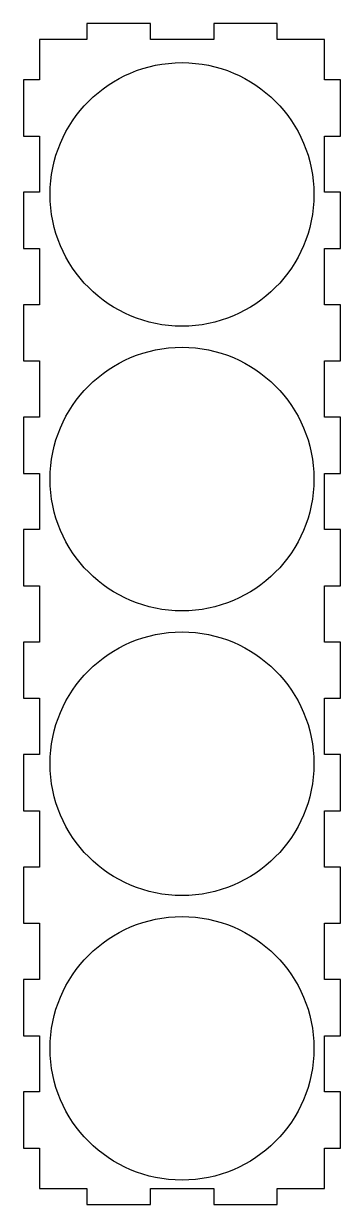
# Model space of a CAD drawing. Header units: millimetres. Extents: x -40 to 20, y 43 to 267.
import ezdxf

# ---------------------------------------------------------------- set-up
doc = ezdxf.new("R2010")
doc.units = ezdxf.units.MM

msp = doc.modelspace()

# ---------------------------------------------------------------- linework, layer by layer
msp.add_lwpolyline([(-37.44, 255.95), (-40.44, 255.95), (-40.44, 245.28), (-37.44, 245.28), (-37.44, 234.62), (-40.44, 234.62), (-40.44, 223.95), (-37.44, 223.95), (-37.44, 213.28), (-40.44, 213.28), (-40.44, 202.62), (-37.44, 202.62), (-37.44, 191.95), (-40.44, 191.95), (-40.44, 181.28), (-37.44, 181.28), (-37.44, 170.62), (-40.44, 170.62), (-40.44, 159.95), (-37.44, 159.95), (-37.44, 149.28), (-40.44, 149.28), (-40.44, 138.62), (-37.44, 138.62), (-37.44, 127.95), (-40.44, 127.95), (-40.44, 117.28), (-37.44, 117.28), (-37.44, 106.62), (-40.44, 106.62), (-40.44, 95.95), (-37.44, 95.95), (-37.44, 85.28), (-40.44, 85.28), (-40.44, 74.62), (-37.44, 74.62), (-37.44, 63.95), (-40.44, 63.95), (-40.44, 53.28), (-37.44, 53.28), (-37.44, 45.62), (-28.44, 45.62), (-28.44, 42.62), (-16.44, 42.62), (-16.44, 45.62), (-4.44, 45.62), (-4.44, 42.62), (7.56, 42.62), (7.56, 45.62), (16.56, 45.62), (16.56, 53.28), (19.56, 53.28), (19.56, 63.95), (16.56, 63.95), (16.56, 74.62), (19.56, 74.62), (19.56, 85.28), (16.56, 85.28), (16.56, 95.95), (19.56, 95.95), (19.56, 106.62), (16.56, 106.62), (16.56, 117.28), (19.56, 117.28), (19.56, 127.95), (16.56, 127.95), (16.56, 138.62), (19.56, 138.62), (19.56, 149.28), (16.56, 149.28), (16.56, 159.95), (19.56, 159.95), (19.56, 170.62), (16.56, 170.62), (16.56, 181.28), (19.56, 181.28), (19.56, 191.95), (16.56, 191.95), (16.56, 202.62), (19.56, 202.62), (19.56, 213.28), (16.56, 213.28), (16.56, 223.95), (19.56, 223.95), (19.56, 234.62), (16.56, 234.62), (16.56, 245.28), (19.56, 245.28), (19.56, 255.95), (16.56, 255.95), (16.56, 263.62), (7.56, 263.62), (7.56, 266.62), (-4.44, 266.62), (-4.44, 263.62), (-16.44, 263.62), (-16.44, 266.62), (-28.44, 266.62), (-28.44, 263.62), (-37.44, 263.62)], close=True)
for centre in [(-10.44, 234.21), (-10.44, 180.21), (-10.44, 126.21), (-10.44, 72.21)]:
    msp.add_circle(centre, 25)

doc.saveas('drawing.dxf')
